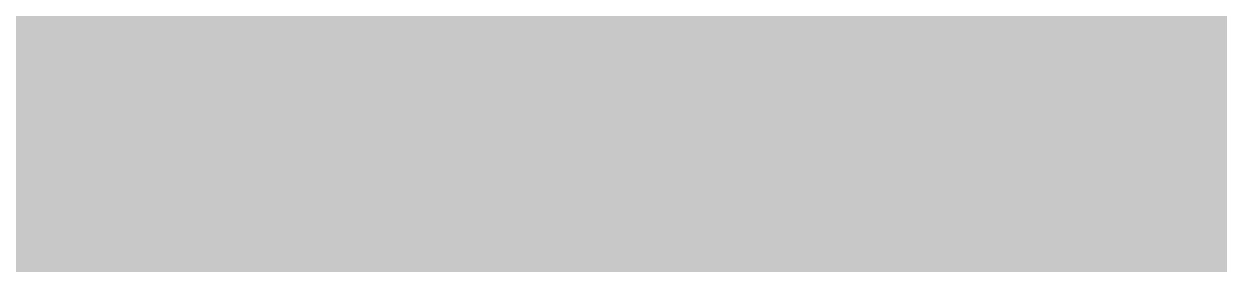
# Model space of a CAD drawing. Header units: inches. Extents: x -4110 to -1807, y 11006 to 12281.
# Drawn here: x -3818.9358 to -3818.8796, y 11144.1646 to 11144.1759 of the extents above; entities that cross this region are included whole.
import ezdxf

# ---------------------------------------------------------------- set-up
doc = ezdxf.new("R2010")
doc.units = ezdxf.units.IN
doc.header["$MEASUREMENT"] = 0
for name, color, linetype, lineweight in [('0-1', 7, 'Continuous', 5), ('0-3', 7, 'Continuous', 9), ('S-BEAM-5', 254, 'Continuous', 5), ('S-COLS-1', 250, 'Continuous', 60)]:
    doc.layers.add(name, color=color, linetype=linetype, lineweight=lineweight)

# ---------------------------------------------------------------- blocks, each defined once
blk = doc.blocks.new('HSS-Hollow Structural Section-Column - HSS8X8X3_16-V38-ENLARGED RCP - 1ST FLOOR PLAN - EAST')
at = {"layer": 'S-COLS-1'}
blk.add_arc((3.652, -3.652), 0.348, 270, 0, dxfattribs=at)
blk = doc.blocks.new('CTR - 1st Phase - Structure_rvt-1-ENLARGED RCP - 1ST FLOOR PLAN - EAST')
at = {"layer": 'S-BEAM-5'}
h = blk.add_hatch(color=256, dxfattribs=at)
h.paths.add_polyline_path([(-3818.823737, 11144.153264), (-3816.773737, 11144.153264), (-3816.773737, 11277.664396), (-3823.198737, 11277.664396), (-3823.198737, 11152.153264), (-3819.171737, 11152.153264), (-3818.925664, 11152.051337), (-3818.823737, 11151.805264), (-3818.823737, 11144.501264), (-3818.925664, 11144.255191), (-3819.171737, 11144.153264), (-3818.925664, 11144.153264)], flags=0)
h.paths.add_polyline_path([(-3819.171737, 11144.327264), (-3819.0487, 11144.378228), (-3818.997737, 11144.501264), (-3818.997737, 11151.805264), (-3819.0487, 11151.928301), (-3819.171737, 11151.979264), (-3823.198737, 11151.979264), (-3823.198737, 11144.327264)], flags=0)
h.paths.add_polyline_path([(-3823.198737, 11278.664396), (-3816.773737, 11278.664396), (-3816.773737, 11411.153264), (-3819.171737, 11411.153264), (-3818.925664, 11411.051337), (-3818.823737, 11410.805264), (-3818.823737, 11403.501264), (-3818.925664, 11403.255191), (-3819.171737, 11403.153264), (-3823.198737, 11403.153264), (-3823.198737, 11297.43048)], flags=0)
h.paths.add_polyline_path([(-3819.171737, 11403.327264), (-3819.0487, 11403.378228), (-3818.997737, 11403.501264), (-3818.997737, 11410.805264), (-3819.0487, 11410.928301), (-3819.171737, 11410.979264), (-3823.198737, 11410.97248), (-3823.198737, 11403.327264)], flags=0)
at = {"layer": '0-3'}
blk.add_blockref('HSS-Hollow Structural Section-Column - HSS8X8X3_16-V38-ENLARGED RCP - 1ST FLOOR PLAN - EAST', (-3822.823737, 11148.153264), dxfattribs=at)

msp = doc.modelspace()

# ---------------------------------------------------------------- block references
at = {"layer": '0-1'}
msp.add_blockref('CTR - 1st Phase - Structure_rvt-1-ENLARGED RCP - 1ST FLOOR PLAN - EAST', (0, 0), dxfattribs=at)

doc.saveas('drawing.dxf')
